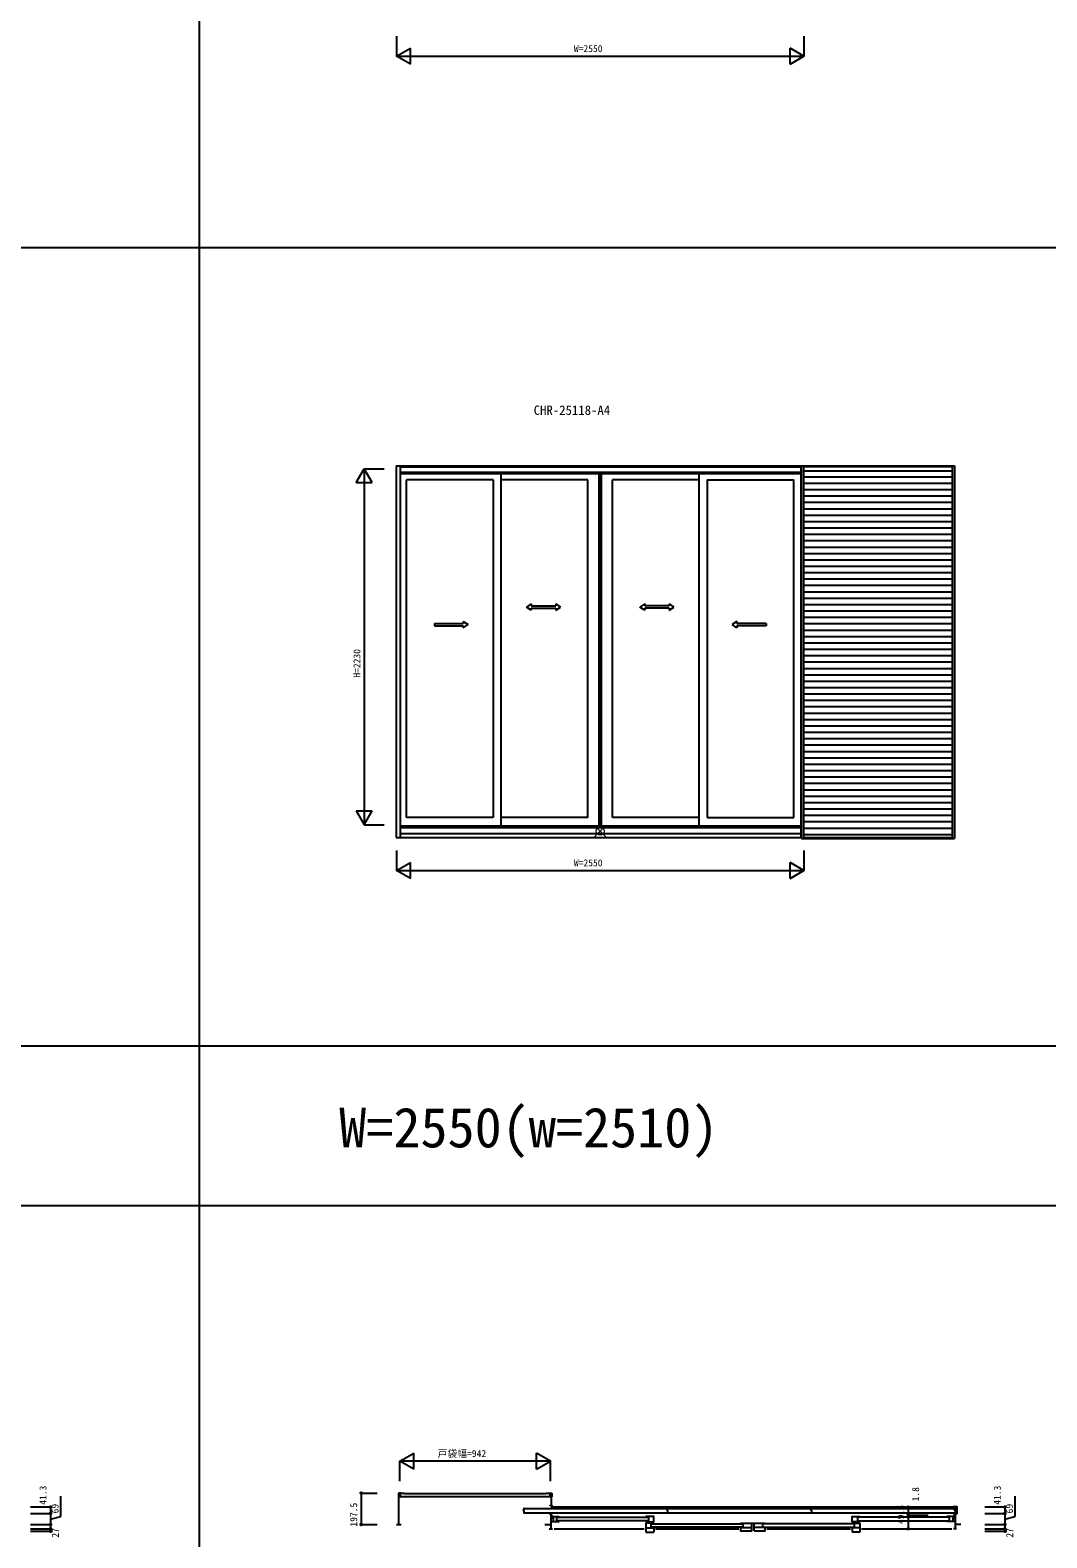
# Model space of a CAD drawing. Units: millimetres, scale not verified. Extents: x -27506 to 27500, y -20006 to 20000.
# Drawn here: x 2039 to 8405, y -81 to 9362 of the extents above; entities that cross this region are included whole.
import ezdxf
from ezdxf.enums import TextEntityAlignment as Align

# ---------------------------------------------------------------- set-up
doc = ezdxf.new("R2010")
doc.units = ezdxf.units.MM
doc.header["$LTSCALE"] = 24
for name, color, linetype in [('0-0_0', 7, 'Continuous'), ('0-1_YKK_A1', 4, 'Continuous'), ('0-2_YKK_A2', 3, 'Continuous'), ('0-3_YKK_B1', 4, 'Continuous'), ('0-7_YKK_F1', 7, 'Continuous'), ('0-9_YKK_N1', 2, 'Continuous')]:
    doc.layers.add(name, color=color, linetype=linetype)
doc.layers.add('0-8_YKK_IN', color=1, linetype='Continuous', lineweight=18)
doc.styles.add('ＭＳ ゴシック', font='')
doc.styles.get('ＭＳ ゴシック').set_extended_font_data('MS Gothic')

msp = doc.modelspace()

# ---------------------------------------------------------------- linework, layer by layer
at = {"layer": '0-1_YKK_A1'}
for p, q in [((4330.7, 6633.27), (6868.5, 6633.27)), ((4330.7, 6633.27), (4330.7, 4304.7)), ((4356, 6633.27), (4356, 4304.7)), ((4356, 6627.5), (6863.5, 6627.5)), ((6863.5, 6633.27), (6863.5, 4304.7)), ((4356, 6593), (6863.5, 6593)), ((4356, 6584), (6863.5, 6584)), ((4395.51, 4431), (4395.51, 6546)), ((4938.25, 6546), (4395.51, 6546)), ((4938.25, 6546), (4938.25, 4431)), ((4988.25, 4378.2), (4988.25, 6584)), ((5531, 6546), (4988.25, 6546)), ((5531, 4431), (5531, 6546)), ((5601, 4378.2), (5601, 6584)), ((5603, 4378.2), (5603, 6584)), ((5616, 4378.2), (5616, 6584)), ((6228.75, 6546), (5686, 6546)), ((5686, 4431), (5686, 6546)), ((6228.75, 4378.2), (6228.75, 6584)), ((6278.75, 6546), (6821.5, 6546)), ((6278.75, 6546), (6278.75, 4431)), ((6821.5, 4431), (6821.5, 6546)), ((5176.71, 5768.37), (5146.71, 5748.37)), ((5176.71, 5768.37), (5176.71, 5755.87)), ((5330.03, 5768.39), (5360.04, 5748.4)), ((5330.03, 5768.39), (5330.04, 5755.89)), ((5886.97, 5768.38), (5856.96, 5748.39)), ((5886.97, 5768.38), (5886.96, 5755.88)), ((6040.29, 5768.36), (6070.29, 5748.36)), ((6040.29, 5768.36), (6040.29, 5755.86)), ((5176.71, 5728.37), (5146.71, 5748.37)), ((5176.71, 5755.87), (5330.04, 5755.89)), ((5176.71, 5740.87), (5330.05, 5740.89)), ((5176.71, 5740.87), (5176.71, 5728.37)), ((5330.05, 5728.39), (5360.04, 5748.4)), ((5330.05, 5740.89), (5330.05, 5728.39)), ((5886.95, 5728.39), (5856.96, 5748.39)), ((6040.29, 5740.86), (5886.95, 5740.89)), ((5886.95, 5740.89), (5886.95, 5728.39)), ((6040.29, 5755.86), (5886.96, 5755.89)), ((6040.29, 5728.36), (6070.29, 5748.36)), ((6040.29, 5740.86), (6040.29, 5728.36)), ((4569.95, 5630.88), (4751.29, 5630.87)), ((4569.96, 5645.88), (4751.3, 5645.87)), ((4569.96, 5645.88), (4569.96, 5630.88)), ((4751.29, 5618.37), (4781.29, 5638.37)), ((4751.29, 5630.87), (4751.29, 5618.37)), ((4751.3, 5658.36), (4781.29, 5638.37)), ((4751.3, 5658.36), (4751.3, 5645.87)), ((6464.71, 5658.37), (6434.71, 5638.37)), ((6464.71, 5618.37), (6434.71, 5638.37)), ((6464.71, 5658.37), (6464.71, 5645.87)), ((6648.05, 5645.88), (6464.71, 5645.87)), ((6648.05, 5630.88), (6464.71, 5630.87)), ((6464.71, 5630.87), (6464.71, 5618.37)), ((6648.05, 5645.88), (6648.05, 5630.88)), ((4356, 4378.2), (6863.5, 4378.2)), ((4356, 4368.2), (6863.5, 4368.2)), ((4938.25, 4431), (4395.51, 4431)), ((5531, 4431), (4988.25, 4431)), ((6228.75, 4431), (5686, 4431)), ((6278.75, 4431), (6821.5, 4431)), ((4330.7, 4304.7), (6868.5, 4304.7)), ((4356, 4330.2), (6863.5, 4330.2))]:
    msp.add_line(p, q, dxfattribs=at)
at = {"layer": '0-2_YKK_A2'}
for p, q in [((6868.5, 4299.2), (6868.5, 6633.27)), ((6868.5, 6633.27), (7826.5, 6633.27)), ((6882.5, 4299.2), (6882.5, 6633.27)), ((7812.5, 6627.5), (6882.5, 6627.5)), ((7812.5, 6633.27), (7812.5, 4299.2)), ((7826.5, 6633.27), (7826.5, 4299.2)), ((6882.5, 6602.5), (7812.5, 6602.5)), ((7812.5, 6562.5), (6882.5, 6562.5)), ((7812.5, 6522.5), (6882.5, 6522.5)), ((7812.5, 6482.5), (6882.5, 6482.5)), ((7812.5, 6442.5), (6882.5, 6442.5)), ((7812.5, 6402.5), (6882.5, 6402.5)), ((7812.5, 6362.5), (6882.5, 6362.5)), ((7812.5, 6322.5), (6882.5, 6322.5)), ((7812.5, 6282.5), (6882.5, 6282.5)), ((7812.5, 6242.5), (6882.5, 6242.5)), ((7812.5, 6202.5), (6882.5, 6202.5)), ((7812.5, 6162.5), (6882.5, 6162.5)), ((7812.5, 6122.5), (6882.5, 6122.5)), ((7812.5, 6082.5), (6882.5, 6082.5)), ((7812.5, 6042.5), (6882.5, 6042.5)), ((7812.5, 6002.5), (6882.5, 6002.5)), ((7812.5, 5962.5), (6882.5, 5962.5)), ((7812.5, 5922.5), (6882.5, 5922.5)), ((7812.5, 5882.5), (6882.5, 5882.5)), ((7812.5, 5842.5), (6882.5, 5842.5)), ((7812.5, 5802.5), (6882.5, 5802.5)), ((7812.5, 5762.5), (6882.5, 5762.5)), ((7812.5, 5722.5), (6882.5, 5722.5)), ((7812.5, 5682.5), (6882.5, 5682.5)), ((7812.5, 5642.5), (6882.5, 5642.5)), ((7812.5, 5602.5), (6882.5, 5602.5)), ((7812.5, 5562.5), (6882.5, 5562.5)), ((7812.5, 5522.5), (6882.5, 5522.5)), ((7812.5, 5482.5), (6882.5, 5482.5)), ((7812.5, 5442.5), (6882.5, 5442.5)), ((7812.5, 5402.5), (6882.5, 5402.5)), ((7812.5, 5362.5), (6882.5, 5362.5)), ((7812.5, 5322.5), (6882.5, 5322.5)), ((7812.5, 5282.5), (6882.5, 5282.5)), ((7812.5, 5242.5), (6882.5, 5242.5)), ((7812.5, 5202.5), (6882.5, 5202.5)), ((7812.5, 5162.5), (6882.5, 5162.5)), ((7812.5, 5122.5), (6882.5, 5122.5)), ((7812.5, 5082.5), (6882.5, 5082.5)), ((7812.5, 5042.5), (6882.5, 5042.5)), ((7812.5, 5002.5), (6882.5, 5002.5)), ((7812.5, 4962.5), (6882.5, 4962.5)), ((7812.5, 4922.5), (6882.5, 4922.5)), ((7812.5, 4882.5), (6882.5, 4882.5)), ((7812.5, 4842.5), (6882.5, 4842.5)), ((7812.5, 4802.5), (6882.5, 4802.5)), ((7812.5, 4762.5), (6882.5, 4762.5)), ((7812.5, 4722.5), (6882.5, 4722.5)), ((7812.5, 4682.5), (6882.5, 4682.5)), ((7812.5, 4642.5), (6882.5, 4642.5)), ((7812.5, 4602.5), (6882.5, 4602.5)), ((7812.5, 4562.5), (6882.5, 4562.5)), ((7812.5, 4522.5), (6882.5, 4522.5)), ((7812.5, 4482.5), (6882.5, 4482.5)), ((7812.5, 4442.5), (6882.5, 4442.5)), ((7812.5, 4402.5), (6882.5, 4402.5)), ((7812.5, 4362.5), (6882.5, 4362.5)), ((6868.5, 4299.2), (7826.5, 4299.2)), ((7812.5, 4322.5), (6882.5, 4322.5)), ((7812.5, 4302.7), (6882.5, 4302.7))]:
    msp.add_line(p, q, dxfattribs=at)
at = {"layer": '0-3_YKK_B1'}
for p, q in [((4346.49, 199.5), (4346.49, 2)), ((4346.49, 193.2), (4354.5, 193.2)), ((4360.5, 199.5), (4346.5, 199.5)), ((4355.5, 194), (4355.5, 177.4)), ((4381.5, 195.5), (4357, 195.5)), ((5268.5, 194.2), (4382.5, 194.2)), ((5268.5, 194.5), (5268.5, 194.2)), ((5294, 195.5), (5269.5, 195.5)), ((5290.5, 199.51), (5304.5, 199.51)), ((5295.5, 177.4), (5295.5, 194)), ((5296.5, 175.8), (5296.5, 199.51)), ((5304.5, 199.51), (5304.5, 175.8)), ((4346.49, 178.2), (4354.5, 178.2)), ((5294, 175.9), (4357, 175.9)), ((5127, 92.48), (5127, 95.21)), ((5127.37, 95.7), (5130.28, 96.47)), ((5130.5, 101.75), (5130.5, 96.75)), ((5132, 103.25), (7102.25, 103.25)), ((5296, 118.3), (5296, 123.7)), ((5296, 122.5), (5305, 122.5)), ((5304.5, 175.8), (5296.5, 175.8)), ((7830, 110.5), (5299, 110.5)), ((5300.5, 175.8), (5300.5, 122.5)), ((5305, 123.7), (5305, 118.3)), ((6027, 92.48), (6027, 95.21)), ((6027.37, 95.7), (6030.28, 96.47)), ((6030.5, 101.75), (6030.5, 96.75)), ((6927, 92.48), (6927, 95.21)), ((6927.37, 95.7), (6930.28, 96.47)), ((6930.5, 101.75), (6930.5, 96.75)), ((7102.25, 103.25), (7829.01, 103.25)), ((7826.5, 92.23), (7826.5, 95.46)), ((7830.13, 96.82), (7826.87, 95.95)), ((7830.5, 112.3), (7830.5, -25)), ((7830.5, 101.75), (7830.5, 97.3)), ((4333.49, 2), (4361.49, 2)), ((5130.28, 91.22), (5127.37, 92)), ((5130.5, 90.95), (5130.5, 76.19)), ((5132, 74.75), (7102.24, 74.75)), ((5262.49, 2), (5298.49, 2)), ((5289.49, 0), (5289.49, 2)), ((5298.5, 61), (5309.5, 61)), ((5309.5, 41.35), (5298.5, 41.35)), ((5303.49, 51.5), (5351.5, 51.5)), ((5303.49, 20.2), (5351.5, 20.2)), ((5312.99, 51.5), (5312.99, 20.2)), ((5335.5, 51.5), (5335.5, 20.2)), ((5339.49, 47.9), (5906.25, 47.9)), ((5906.25, 25.9), (5339.49, 25.9)), ((5910.25, 51.5), (5910.25, 19.8)), ((5928.25, -18.4), (5928.25, 10.5)), ((5932.25, 6.9), (6499, 6.9)), ((6030.28, 91.22), (6027.37, 92)), ((6030.5, 90.95), (6030.5, 76.19)), ((6487, 10.5), (6570, 10.5)), ((6503, -17.1), (6503, 10.5)), ((6626, -17.1), (6626, 10.5)), ((7196.75, 6.9), (6630, 6.9)), ((6930.28, 91.22), (6927.37, 92)), ((6930.5, 90.95), (6930.5, 76.19)), ((7102.25, 74.75), (7829, 74.75)), ((7200.75, -18.4), (7200.75, 10.5)), ((7218.75, 51.5), (7218.75, 19.8)), ((7789.51, 47.9), (7222.75, 47.9)), ((7222.75, 25.9), (7789.51, 25.9)), ((7825.51, 51.5), (7777.5, 51.5)), ((7825.51, 20.2), (7777.5, 20.2)), ((7793.5, 51.5), (7793.5, 20.2)), ((7816.01, 51.5), (7816.01, 20.2)), ((7830.5, 61), (7819.5, 61)), ((7819.5, 41.35), (7830.5, 41.35)), ((7825, 72), (7842.3, 72)), ((7830.13, 90.87), (7826.87, 91.75)), ((7830.5, 90.93), (7830.5, 76.25)), ((7830.5, 71), (7840.5, 71)), ((7866.5, 2), (7830.5, 2)), ((7839.5, 0), (7839.5, 2)), ((7840.5, 71), (7840.5, 68.5)), ((5289.49, -25), (5309.49, -25)), ((5319.5, -25), (5884.25, -25)), ((5894.25, -18.4), (5944.25, -18.4)), ((5894.25, -46), (5944.25, -46)), ((6499, -15.1), (5932.25, -15.1)), ((5944.25, -17.1), (5944.25, -46)), ((5954.25, -25), (6477, -25)), ((6487, -17.1), (6557, -17.1)), ((6630, -15.1), (7196.75, -15.1)), ((6652, -25), (7174.75, -25)), ((7184.75, -17.1), (7184.75, -46)), ((7234.75, -18.4), (7184.75, -18.4)), ((7234.75, -46), (7184.75, -46)), ((7244.75, -25), (7809.5, -25)), ((7839.5, -25), (7819.5, -25))]:
    msp.add_line(p, q, dxfattribs=at)
for points in [[(7842.3, 68.7), (7842.3, 112.3), (7817, 112.3)], [(5288.49, 71), (5298.49, 71), (5298.49, -25)], [(5894.25, 19.8), (5944.25, 19.8), (5944.25, 51.5), (5894.25, 51.5)], [(5944.25, 10.5), (5894.25, 10.5), (5894.25, -46)], [(6487, -17.1), (6487, -37.8), (6557, -37.8), (6557, 10.5)], [(6572, -37.8), (6572, 10.5), (6642, 10.5)], [(7234.75, 19.8), (7184.75, 19.8), (7184.75, 51.5), (7234.75, 51.5)], [(7184.75, 10.5), (7234.75, 10.5), (7234.75, -46)], [(6572, -37.8), (6642, -37.8), (6642, -17.1), (6572, -17.1)]]:
    msp.add_lwpolyline(points, dxfattribs=at)
for centre, radius, start, end in [((4357, 194), 1.5, 90, 180), ((4381.5, 194.5), 1, 0, 90), ((5269.5, 194.5), 1, 90, 180), ((5294, 194), 1.5, 0, 90), ((4357, 177.4), 1.5, 180, 270), ((5127.5, 95.21), 0.5, 104.95496, 180), ((5130.2, 96.76), 0.3, 285.05519, 0), ((5132, 101.75), 1.5, 90, 180), ((5294, 177.4), 1.5, 270, 0), ((6027.5, 95.21), 0.5, 104.95496, 180), ((6030.2, 96.76), 0.3, 285.05519, 0), ((6032, 101.75), 1.5, 90, 180), ((6927.5, 95.21), 0.5, 104.95496, 180), ((6930.2, 96.76), 0.3, 285.05519, 0), ((6932, 101.75), 1.5, 90, 180), ((7827, 95.46), 0.5, 104.95496, 180), ((7829, 101.75), 1.5, 0, 90), ((7830, 97.3), 0.5, 284.95056, 359.98951), ((5127.5, 92.48), 0.5, 179.99825, 255.04628), ((5130.2, 90.93), 0.3, 0, 74.94481), ((5132, 76.25), 1.5, 180, 270), ((6027.5, 92.48), 0.5, 179.99825, 255.04628), ((6030.2, 90.93), 0.3, 0, 74.94481), ((6032, 76.25), 1.5, 180, 270), ((6927.5, 92.48), 0.5, 179.99825, 255.04628), ((6930.2, 90.93), 0.3, 0, 74.94481), ((6932, 76.25), 1.5, 180, 270), ((7827, 92.23), 0.5, 179.99825, 255.04628), ((7829, 76.25), 1.5, 270, 359.99942), ((7830, 90.39), 0.5, 0.01224, 75.05067)]:
    msp.add_arc(centre, radius, start, end, dxfattribs=at)
at = {"layer": '0-7_YKK_F1'}
for p, q in [((3100, -20000), (3100, 19000)), ((-27500, 8000), (26500, 8000)), ((-27500, 3000), (26500, 3000)), ((-27500, 2000), (26500, 2000))]:
    msp.add_line(p, q, dxfattribs=at)
at = {"layer": '0-8_YKK_IN'}
for p, q in [((5643.86, 4309.84), (5573.14, 4380.55)), ((5643.86, 4380.55), (5573.14, 4309.84))]:
    msp.add_line(p, q, dxfattribs=at)
msp.add_circle((5608.5, 4345.2), 25, dxfattribs=at)
at = {"layer": '0-9_YKK_N1'}
for p, q in [((4333.5, 9199.2), (6883.5, 9199.2)), ((4420.1, 9149.2), (4333.5, 9199.2)), ((4420.1, 9149.2), (4420.1, 9249.2)), ((6796.9, 9149.2), (6796.9, 9249.2)), ((6796.9, 9149.2), (6883.5, 9199.2)), ((4080.7, 6528.4), (4130.7, 6615)), ((4130.7, 6615), (4130.7, 4385)), ((4130.7, 6615), (4255.7, 6615)), ((4180.7, 6528.4), (4130.7, 6615)), ((4080.7, 6528.4), (4180.7, 6528.4)), ((4080.7, 4471.6), (4180.7, 4471.6)), ((4080.7, 4471.6), (4130.7, 4385)), ((4130.7, 4385), (4180.7, 4471.6)), ((4130.7, 4385), (4255.7, 4385)), ((4333.5, 4099.2), (6883.5, 4099.2)), ((4420.1, 4049.2), (4333.5, 4099.2)), ((4420.1, 4049.2), (4420.1, 4149.2)), ((6796.9, 4049.2), (6796.9, 4149.2)), ((6796.9, 4049.2), (6883.5, 4099.2)), ((5296.5, 399.51), (4354.5, 399.51)), ((4354.5, 274.51), (4354.5, 399.51)), ((4441.1, 349.51), (4441.1, 449.51)), ((5209.9, 349.51), (5209.9, 449.51)), ((5209.9, 349.51), (5296.5, 399.51)), ((4112, 199.5), (4112, 2)), ((4112, 199.5), (4212, 199.5)), ((2041.5, 112.3), (2166.5, 112.3)), ((2166.5, 112.3), (2166.5, 71)), ((2231.94, 52.68), (2231.94, 180.6)), ((7536.81, 110.5), (7536.81, 112.3)), ((7536.81, 112.3), (7661.81, 112.3)), ((7536.81, 110.5), (7536.81, 61)), ((7536.81, 110.5), (7661.81, 110.5)), ((8016.5, 112.3), (8141.5, 112.3)), ((8141.5, 112.3), (8141.5, 71)), ((8206.94, 52.68), (8206.94, 180.6)), ((2041.5, 71), (2166.5, 71)), ((2041.5, 2), (2166.5, 2)), ((2166.5, 71), (2166.5, 2)), ((2166.5, 36.5), (2231.94, 52.68)), ((2166.5, 2), (2166.5, -25)), ((4112, 2), (4212, 2)), ((7536.81, 61), (7536.81, -25)), ((7536.81, 61), (7661.81, 61)), ((8016.5, 71), (8141.5, 71)), ((8016.5, 2), (8141.5, 2)), ((8141.5, 71), (8141.5, 2)), ((8141.5, 36.5), (8206.94, 52.68)), ((8141.5, 2), (8141.5, -25)), ((2041.5, -25), (2166.5, -25)), ((2041.5, -40), (2166.5, -40)), ((2166.5, -25), (2166.5, -40)), ((7536.81, -25), (7661.81, -25)), ((8016.5, -25), (8141.5, -25)), ((8016.5, -40), (8141.5, -40)), ((8141.5, -25), (8141.5, -40))]:
    msp.add_line(p, q, dxfattribs=at)
for points in [[(4333.5, 9324.2), (4333.5, 9199.2), (4420.1, 9249.2)], [(6883.5, 9324.2), (6883.5, 9199.2), (6796.9, 9249.2)], [(4333.5, 4224.2), (4333.5, 4099.2), (4420.1, 4149.2)], [(6883.5, 4224.2), (6883.5, 4099.2), (6796.9, 4149.2)], [(4441.1, 349.51), (4354.5, 399.51), (4441.1, 449.51)], [(5296.5, 274.51), (5296.5, 399.51), (5209.9, 449.51)]]:
    msp.add_lwpolyline(points, dxfattribs=at)
for centre in [(4112, 199.5), (2166.5, 112.3), (7536.81, 112.3), (7536.81, 110.5), (8141.5, 112.3), (2166.5, 71), (2166.5, 2), (4112, 2), (7536.81, 61), (8141.5, 71), (8141.5, 2), (2166.5, -25), (2166.5, -40), (7536.81, -25), (8141.5, -25), (8141.5, -40)]:
    msp.add_circle(centre, 5, dxfattribs=at)

# ---------------------------------------------------------------- texts
at = {"layer": '0-0_0', "style": 'ＭＳ ゴシック'}
msp.add_text('CHR-25118-A4', height=58.65, dxfattribs=at).set_placement((5191.92, 6934.47), align=Align.BOTTOM_LEFT)
at = {"layer": '0-0_0', "color": 3, "style": 'ＭＳ ゴシック'}
msp.add_text('W=2550(w=2510)', height=249.3, dxfattribs=at).set_placement((3974.07, 2289.62), align=Align.BOTTOM_LEFT)
at = {"layer": '0-9_YKK_N1', "style": 'ＭＳ ゴシック'}
for s, p in [('W=2550', (5443.5, 9211.2)), ('W=2550', (5443.5, 4111.2)), ('戸袋幅=942', (4589.99, 411.51))]:
    msp.add_text(s, height=43.99, dxfattribs=at).set_placement(p, align=Align.BOTTOM_LEFT)
for s, p in [('H=2230', (4120.2, 5305.96)), ('41.3', (2154.5, 125.9)), ('1.8', (7618.34, 146.94)), ('41.3', (8129.5, 125.9)), ('69', (2230.4, 71.79)), ('197.5', (4100, -11.08)), ('49.5', (7524.81, 4.92)), ('69', (8205.4, 71.79)), ('27', (2232.15, -80.27)), ('27', (8207.15, -80.27))]:
    msp.add_text(s, height=43.99, rotation=90, dxfattribs=at).set_placement(p, align=Align.BOTTOM_LEFT)

doc.saveas('drawing.dxf')
